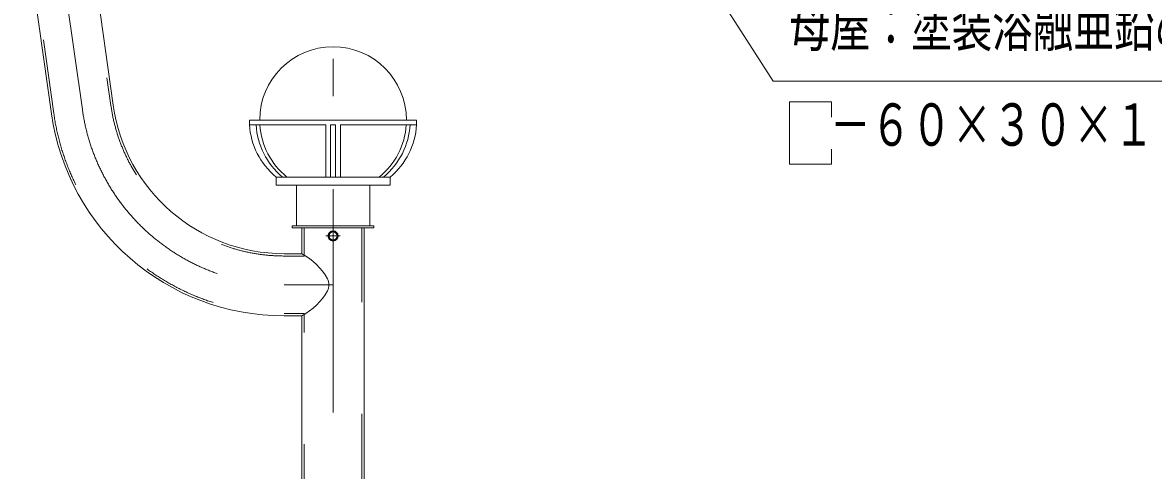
# Model space of a CAD drawing. Units: millimetres, scale not verified. Extents: x -32274 to 32279, y -14169 to 14171.
# Drawn here: x 24970 to 29826, y 5071 to 6996 of the extents above; entities that cross this region are included whole.
import ezdxf
from ezdxf.enums import TextEntityAlignment as Align

# ---------------------------------------------------------------- set-up
doc = ezdxf.new("R2010")
doc.units = ezdxf.units.MM
doc.header["$LTSCALE"] = 80
doc.linetypes.add('USER2', pattern=[10, 4, -6])
doc.linetypes.add('USER3', pattern=[24, 12, -5, 2, -5])
for name, color, linetype, lineweight in [('0-0_0', 7, 'Continuous', 18), ('0-6_2-0BOLD', 7, 'Continuous', 18), ('0-7_2-1HIDDEN', 3, 'USER3', 18), ('0-8_2-2CENTER', 3, 'USER2', 18), ('0-A_2-5DIM', 3, 'Continuous', 18)]:
    doc.layers.add(name, color=color, linetype=linetype, lineweight=lineweight)
doc.styles.add('ＭＳ ゴシック', font='')
doc.styles.get('ＭＳ ゴシック').set_extended_font_data('MS Gothic')

# ---------------------------------------------------------------- blocks, each defined once
blk = doc.blocks.new('ledl')
at = {"layer": '0-0_0'}
for p, q in [((14388.17, 13926.97), (14183.17, 13926.97)), ((14183.17, 13920.97), (14183.17, 13926.97)), ((14276.67, 13920.97), (14183.17, 13920.97)), ((14276.67, 13920.97), (14276.67, 13856.97)), ((14288.67, 13920.97), (14282.67, 13920.97)), ((14282.67, 13920.97), (14282.67, 13856.97)), ((14288.67, 13920.97), (14288.67, 13856.97)), ((14388.17, 13920.97), (14294.67, 13920.97)), ((14294.67, 13920.97), (14294.67, 13856.97)), ((14388.17, 13920.97), (14388.17, 13926.97)), ((14215.67, 13846.97), (14355.67, 13846.97)), ((14240.67, 13796.97), (14240.67, 13846.97)), ((14330.67, 13796.97), (14330.67, 13846.97)), ((14355.67, 13846.97), (14355.67, 13856.97)), ((14240.67, 13796.97), (14330.67, 13796.97))]:
    blk.add_line(p, q, dxfattribs=at)
blk.add_lwpolyline([(14215.67, 13846.97), (14215.67, 13856.97), (14355.67, 13856.97)], dxfattribs=at)
for start, end in [(0, 180), (183.82255, 231.05756), (308.94244, 356.17745)]:
    blk.add_arc((14285.67, 13926.97), 90, start, end, dxfattribs=at)
for centre, major_axis, start_param, end_param in [((14285.67, 13926.97), (102.47, 6.5), 3.1362923, 3.9034857), ((14293.67, 13926.97), (102.47, 6.5), 3.1362923, 3.9034857), ((14277.67, 13926.97), (-102.47, 6.5), 2.3796996, 3.146893), ((14285.67, 13926.97), (-102.47, 6.5), 2.3796996, 3.146893)]:
    blk.add_ellipse(centre, major_axis=major_axis, ratio=0.92312, start_param=start_param, end_param=end_param, dxfattribs=at)

msp = doc.modelspace()

# ---------------------------------------------------------------- linework, layer by layer
at = {"layer": '0-6_2-0BOLD'}
for p, q in [((25232.39, 7543.09), (25359.24, 6640.54)), ((25094.79, 6603.37), (24970.5, 7487.72)), ((26286, 6088.67), (26286, 6068.8)), ((26303.35, 6098.86), (26286.14, 6088.92)), ((26320.85, 6088.92), (26303.64, 6098.86)), ((26321, 6068.8), (26321, 6088.67)), ((26437.02, 863.73), (26437.02, 6113.73)), ((26286.14, 6068.55), (26303.35, 6058.61)), ((26303.64, 6058.61), (26320.85, 6068.55)), ((26093.5, 5735.21), (26169.97, 5735.21)), ((26169.97, 5735.21), (26169.97, 863.73))]:
    msp.add_line(p, q, dxfattribs=at)
msp.add_lwpolyline([(26478.5, 6113.73), (26128.5, 6113.73), (26128.5, 6121.78), (26478.5, 6121.78)], close=True, dxfattribs=at)
msp.add_lwpolyline([(26169.97, 6113.73), (26169.97, 6002.26), (26093.5, 6002.26)], dxfattribs=at)
for radius in [21.88, 17.15]:
    msp.add_circle((26303.5, 6078.73), radius, dxfattribs=at)
for centre, radius, start, end in [((26093.5, 6743.73), 1008.52, 188, 270), ((26093.5, 6743.73), 741.48, 188, 270), ((26303.5, 6078.73), 20.12, 149.59186, 150.40816), ((26303.5, 6078.73), 20.12, 89.59186, 90.40816), ((26303.5, 6078.73), 20.12, 29.59186, 30.40816), ((26303.5, 6078.73), 20.12, 209.59186, 210.40816), ((26303.5, 6078.73), 20.12, 269.59186, 270.40816), ((26303.5, 6078.73), 20.12, 329.59186, 330.40816), ((26035.52, 5756.65), 280, 29.51659, 61.30328), ((26233.5, 5868.73), 52.5, 330.48343, 29.51659), ((26035.52, 5980.81), 280, 298.69673, 330.48343)]:
    msp.add_arc(centre, radius, start, end, dxfattribs=at)
at = {"layer": '0-7_2-1HIDDEN'}
for p, q in [((26303.5, 8199.43), (26303.5, 863.73)), ((25227.01, 6621.96), (25065.9, 7768.3)), ((26272.87, 6078.73), (26334.12, 6078.73)), ((26093.5, 5868.73), (26303.5, 5868.73))]:
    msp.add_line(p, q, dxfattribs=at)
msp.add_arc((26093.5, 6743.73), 875, 188, 270, dxfattribs=at)
at = {"layer": '0-8_2-2CENTER'}
for p, q in [((25221.41, 7550.84), (25349.53, 6639.17)), ((25104.49, 6604.74), (24978.74, 7499.54)), ((26427.22, 6113.73), (26427.22, 863.73)), ((26179.77, 5745.01), (26093.5, 5745.01)), ((26179.77, 863.73), (26179.77, 5745.01))]:
    msp.add_line(p, q, dxfattribs=at)
msp.add_lwpolyline([(26179.77, 6113.73), (26179.77, 5992.45), (26093.5, 5992.45)], dxfattribs=at)
for radius in [998.73, 751.27]:
    msp.add_arc((26093.5, 6743.73), radius, 188, 270, dxfattribs=at)
at = {"layer": '0-A_2-5DIM'}
for p, q in [((28193.49, 6743.73), (27278.96, 8168.49)), ((28193.49, 6743.73), (31203.49, 6743.73)), ((28443.79, 6386.73), (28443.79, 6452.27))]:
    msp.add_line(p, q, dxfattribs=at)
msp.add_lwpolyline([(28443.79, 6386.73), (28263.49, 6386.73), (28263.49, 6654.74), (28443.79, 6654.74), (28443.79, 6589.2)], dxfattribs=at)

# ---------------------------------------------------------------- block references
at = {"layer": '0-0_0', "xscale": 3.5, "yscale": 3.5}
msp.add_blockref('ledl', (-23696.34, -42167.62), dxfattribs=at)

# ---------------------------------------------------------------- texts
at = {"layer": '0-A_2-5DIM', "color": 7, "style": 'ＭＳ ゴシック', "width": 0.7}
for s, p in [('母屋：塗装溶融亜鉛めっき鋼板', (28263.49, 6838.6)), ('\u3000－６０×３０×１０×１．６', (28263.49, 6411.6))]:
    msp.add_text(s, height=182.3, dxfattribs=at).set_placement(p, align=Align.BOTTOM_LEFT)

doc.saveas('drawing.dxf')
